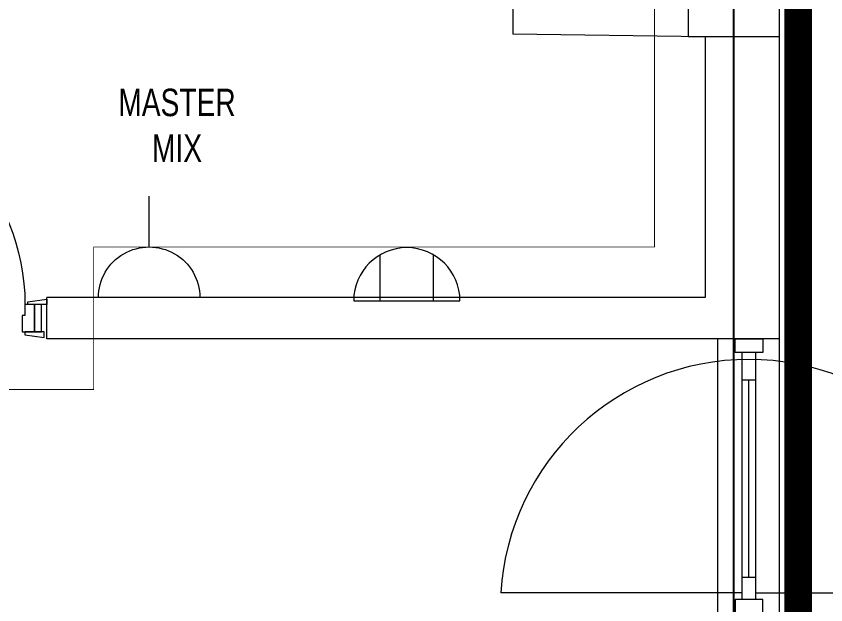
# Model space of a CAD drawing. Header units: metres. Extents: x 75097 to 220762, y -1557923 to -1361206.
# Drawn here: x 207101 to 210048, y -1464672 to -1462527 of the extents above; entities that cross this region are included whole.
import ezdxf

# ---------------------------------------------------------------- set-up
doc = ezdxf.new("R2010")
doc.units = ezdxf.units.M
doc.linetypes.add('DASHED2', pattern=[0.375, 0.25, -0.125])
doc.layers.get('0').update_dxf_attribs({"lineweight": 0})
for name, color, linetype, lineweight in [('A-100 - Copy$0$72_EGR_BASE_TEXT', 8, 'Continuous', 0), ('A-100 - Copy$0$Aluminum', 8, 'Continuous', 0), ('A-100 - Copy$0$Medical Equipment and Furniture', 8, 'Continuous', 0), ('A-100 - Copy$0$Proj', 8, 'Continuous', 0), ('A-100 - Copy$0$Structure', 8, 'Continuous', 9), ('A-100 - Copy$0$Walls', 8, 'Continuous', 0), ('A-100 - Copy$0$Wooden Joinery', 8, 'Continuous', 0)]:
    doc.layers.add(name, color=color, linetype=linetype, lineweight=lineweight)
doc.layers.add('A-100 - Copy$0$axes', color=8, linetype='Continuous')
doc.layers.add('E-POWR', color=7, linetype='Continuous', lineweight=9, true_color=0x4e7e3e)
doc.layers.add('EXF', color=7, linetype='Continuous', lineweight=0, true_color=0x4e7e3e)
doc.styles.add('A-100 - Copy$0$X3G_ENTITY_2587EA', font='swisscl.ttf', dxfattribs={"height": 200})

# ---------------------------------------------------------------- blocks, each defined once
blk = doc.blocks.new('NORMAL SOCKET')
at = {"layer": 'E-POWR'}
for p, q in [((0, 307.7), (0, 615.4)), ((-307.7, 0), (307.7, 0))]:
    blk.add_line(p, q, dxfattribs=at)
blk.add_ellipse((0, 0), major_axis=(32.8, 305.9), ratio=1, start_param=4.81904, end_param=7.960633, dxfattribs=at)
blk = doc.blocks.new('MECH UPDATED')
at = {"layer": 'EXF', "color": 85, "elevation": 0}
for points in [[(101035.6, -1363352.2), (101035.5, -1363739)], [(101035.6, -1363448.9), (101203.1, -1363448.9)], [(101035.5, -1363642.3), (101203, -1363642.4)]]:
    blk.add_lwpolyline(points, dxfattribs=at)
at = {"layer": 'EXF', "color": 85}
blk.add_arc((101035.5, -1363545.6, 0), 193.4, 269.9854, 89.9854, dxfattribs=at)
blk = doc.blocks.new('A-100 - Copy$0$A$C72370EFE')
at = {"layer": 'A-100 - Copy$0$Wooden Joinery'}
for p, q in [((-0.01, -0.04), (-0.02, -0.04)), ((-0.01, -0.03), (-0.01, -0.07)), ((0, -0.03), (-0.01, -0.03)), ((0.04, -0.03), (0.05, -0.03)), ((0.05, -0.03), (0.05, -0.07)), ((0.05, -0.04), (0.06, -0.04)), ((-0.05, -0.07), (-0.05, -0.16)), ((-0.03, -0.07), (-0.03, -0.16)), ((-0.01, -0.06), (-0.02, -0.06)), ((0, -0.07), (-0.01, -0.07)), ((0.04, -0.07), (0.05, -0.07)), ((0.05, -0.06), (0.06, -0.06)), ((0.07, -0.07), (0.07, -0.16)), ((0.09, -0.07), (0.09, -0.16)), ((-0.01, -0.17), (-0.02, -0.17)), ((-0.01, -0.17), (-0.01, -0.19)), ((0.05, -0.17), (0.06, -0.17)), ((0.05, -0.17), (0.05, -0.19)), ((-0.01, -0.19), (-0.02, -0.19)), ((0.05, -0.19), (0.06, -0.19))]:
    blk.add_line(p, q, dxfattribs=at)
for centre, radius, start, end in [((-0.02, -0.07), 0.03, 90, 180), ((0.06, -0.07), 0.03, 0, 90), ((-0.02, -0.07), 0.01, 90, 180), ((0.06, -0.07), 0.01, 0, 90), ((-0.02, -0.16), 0.03, 180, 270), ((-0.02, -0.16), 0.01, 180, 270), ((0.06, -0.16), 0.01, 270, 0), ((0.06, -0.16), 0.03, 270, 0)]:
    blk.add_arc(centre, radius, start, end, dxfattribs=at)
blk = doc.blocks.new('A-100 - Copy$0$A$C41DF7AD3')
at = {"layer": 'A-100 - Copy$0$Wooden Joinery', "elevation": 0}
for points in [[(820, 780), (820, 1559), (860, 1559), (860, 780)], [(70, 780), (70, 790), (0, 800), (0, 780)], [(870, 780), (870, 790), (940, 800), (940, 780)], [(80, 680), (80, 670), (10, 660), (10, 680)], [(860, 680), (860, 670), (930, 660), (930, 680)]]:
    blk.add_lwpolyline(points, close=True, dxfattribs=at)
for points in [[(45, 780), (45, 680), (20, 680), (20, 780), (45, 780)], [(45, 780), (80, 780), (80, 740), (90, 740), (90, 680), (45, 680), (45, 780)], [(895, 780), (860, 780), (860, 740), (850, 740), (850, 680), (895, 680), (895, 780)], [(895, 780), (895, 680), (920, 680), (920, 780), (895, 780)]]:
    blk.add_lwpolyline(points, dxfattribs=at)
at = {"layer": 'A-100 - Copy$0$Wooden Joinery'}
blk.add_arc((860, 780, 0), 780, 92.9397, 180, dxfattribs=at)
at = {"layer": 'A-100 - Copy$0$Wooden Joinery', "xscale": 999.9999999998856, "yscale": 999.9999999998856, "zscale": 999.9999999998856}
blk.add_blockref('A-100 - Copy$0$A$C72370EFE', (820, 1559, 0), dxfattribs=at)
blk = doc.blocks.new('A-100 - Copy')
at = {"layer": 'A-100 - Copy$0$Aluminum'}
for p, q in [((209743.3, -1464652.7, 0), (209743.3, -1463752.7, 0)), ((209793.3, -1464652.7, 0), (209793.3, -1463752.7, 0)), ((209793.3, -1463852.7, 0), (209743.3, -1463852.7, 0)), ((209768.3, -1464572.7, 0), (209768.3, -1463852.7, 0)), ((209793.3, -1464572.7, 0), (209743.3, -1464572.7, 0)), ((209743.3, -1464627.7, 0), (208864.9, -1464627.7, 0)), ((209793.3, -1464627.7, 0), (210671.6, -1464627.7, 0))]:
    blk.add_line(p, q, dxfattribs=at)
at = {"layer": 'A-100 - Copy$0$Aluminum', "elevation": 0}
for points in [[(209818.3, -1463752.7), (209718.3, -1463752.7), (209718.3, -1463702.7), (209818.3, -1463702.7)], [(209818.3, -1464652.7), (209718.3, -1464652.7), (209718.3, -1464702.7), (209818.3, -1464702.7)]]:
    blk.add_lwpolyline(points, close=True, dxfattribs=at)
at = {"layer": 'A-100 - Copy$0$Aluminum'}
blk.add_arc((209768.3, -1464682.7, 0), 905, 3.4842, 176.5158, dxfattribs=at)
at = {"layer": 'A-100 - Copy$0$axes'}
blk.add_line((209713.3, -1477297.4, 0), (209713.3, -1451192.7, 0), dxfattribs=at)
blk.add_line((209713.3, -1477297.4, 0), (209713.3, -1451192.7, 0), dxfattribs=at)
at = {"layer": 'A-100 - Copy$0$Medical Equipment and Furniture'}
for p in [(208908.3, -1460432.7, 0), (209608.3, -1462602.7, 0)]:
    blk.add_line(p, (208908.3, -1462592.7, 0), dxfattribs=at)
at = {"layer": 'A-100 - Copy$0$Proj'}
for p, q in [((209653.3, -1463702.7, 0), (209653.3, -1464702.7, 0)), ((209878.3, -1463702.7, 0), (209878.3, -1464702.7, 0))]:
    blk.add_line(p, q, dxfattribs=at)
at = {"layer": 'A-100 - Copy$0$Structure', "elevation": 2.4}
blk.add_lwpolyline([(209548.3, -1462272.7), (209878.3, -1462272.7), (209878.3, -1462602.7), (209548.3, -1462602.7)], close=True, dxfattribs=at)
at = {"layer": 'A-100 - Copy$0$Walls'}
for p, q in [((209608.3, -1462602.7, 0), (209608.3, -1463552.7, 0)), ((209878.3, -1462602.7, 0), (209878.3, -1463702.7, 0)), ((209608.3, -1462702.7, 0), (209608.3, -1463552.7, 0)), ((209608.3, -1463552.7, 0), (207213, -1463552.7, 0)), ((209878.3, -1463702.7, 0), (207213, -1463702.7, 0))]:
    blk.add_line(p, q, dxfattribs=at)
blk.add_polyline3d([(207213, -1463702.7, 0), (207213, -1463552.7, 0)], dxfattribs=at)
at = {"layer": 'A-100 - Copy$0$Wooden Joinery', "elevation": 0}
blk.add_lwpolyline([(209903.7, -1463138.4), (209913.7, -1463138.4), (209923.7, -1463068.4), (209903.7, -1463068.4)], close=True, dxfattribs=at)
at = {"layer": 'A-100 - Copy$0$Wooden Joinery', "xscale": -1}
blk.add_blockref('A-100 - Copy$0$A$C41DF7AD3', (207213, -1464357.6, 0), dxfattribs=at)
at = {"layer": 'A-100 - Copy$0$72_EGR_BASE_TEXT', "insert": (207686.5, -1462791.4), "char_height": 100, "attachment_point": 2, "style": 'A-100 - Copy$0$X3G_ENTITY_2587EA'}
blk.add_mtext('MASTER\\PMIX', dxfattribs=at)

msp = doc.modelspace()

# ---------------------------------------------------------------- linework, layer by layer
at = {"layer": 'E-POWR', "color": 240, "linetype": 'DASHED2', "ltscale": 500, "true_color": 0xf10e52, "const_width": 100, "elevation": 0}
msp.add_lwpolyline([(159393.3, -1448612.7), (159393.3, -1454972.7), (147820.4, -1454991.2), (147948, -1460991.2), (148420.5, -1460972.7), (148420.5, -1466760.4), (151756.7, -1466760.4), (151498.3, -1475532.7), (159048.3, -1475532.7), (159048.3, -1476893.7), (174041.3, -1476822.7), (174041.3, -1469902.7), (209947.3, -1469902.7), (209947.3, -1454972.7), (173995.3, -1454972.7), (173978.3, -1451323.8), (179573.3, -1451323.8), (179573.3, -1448020.8), (173978.3, -1448045.7)], dxfattribs=at)
at = {"layer": 'E-POWR', "const_width": 3, "elevation": 0}
msp.add_lwpolyline([(204091.6, -1463368.1), (205596.2, -1463368.1), (205596.2, -1463887.3), (207383.1, -1463887.3), (207383.1, -1463368.1), (209424.7, -1463368.1), (209424.7, -1460148.1), (207139.6, -1460148.1), (202867.8, -1460148.1)], dxfattribs=at)

# ---------------------------------------------------------------- block references
at = {"layer": 'E-POWR', "color": 85, "xscale": -0.6, "yscale": 0.6, "zscale": 0.6}
msp.add_blockref('NORMAL SOCKET', (207585.1, -1463552.7, 0), dxfattribs=at)
at = {"layer": 'EXF', "color": 85, "rotation": 89.99999999999999}
msp.add_blockref('MECH UPDATED', (-1155022.7, -1564599.3, 0), dxfattribs=at)

# ---------------------------------------------------------------- next in the draw order: block references
msp.add_blockref('A-100 - Copy', (0, 0))

doc.saveas('drawing.dxf')
